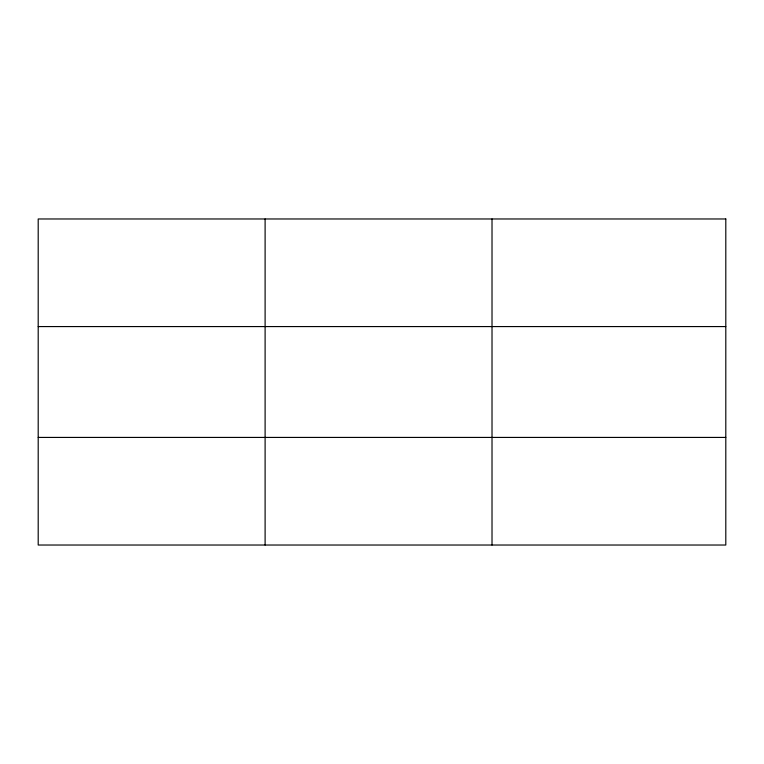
<?xml version="1.0" encoding="UTF-8"?>
<svg xmlns="http://www.w3.org/2000/svg" width="764" height="764" viewBox="0 0 764 764"><rect width="100%" height="100%" fill="white"/><g stroke="black" fill="none" stroke-linecap="round" stroke-linejoin="round"><path stroke-width="1.15" d="M265.108 545.028L265.108 218.972M492.016 545.028L492.016 218.972M38.2 326.572L725.8 326.572M38.2 437.428L725.8 437.428M725.8 218.972L38.2 218.972L38.2 545.028L725.8 545.028L725.8 218.972"/></g></svg>
